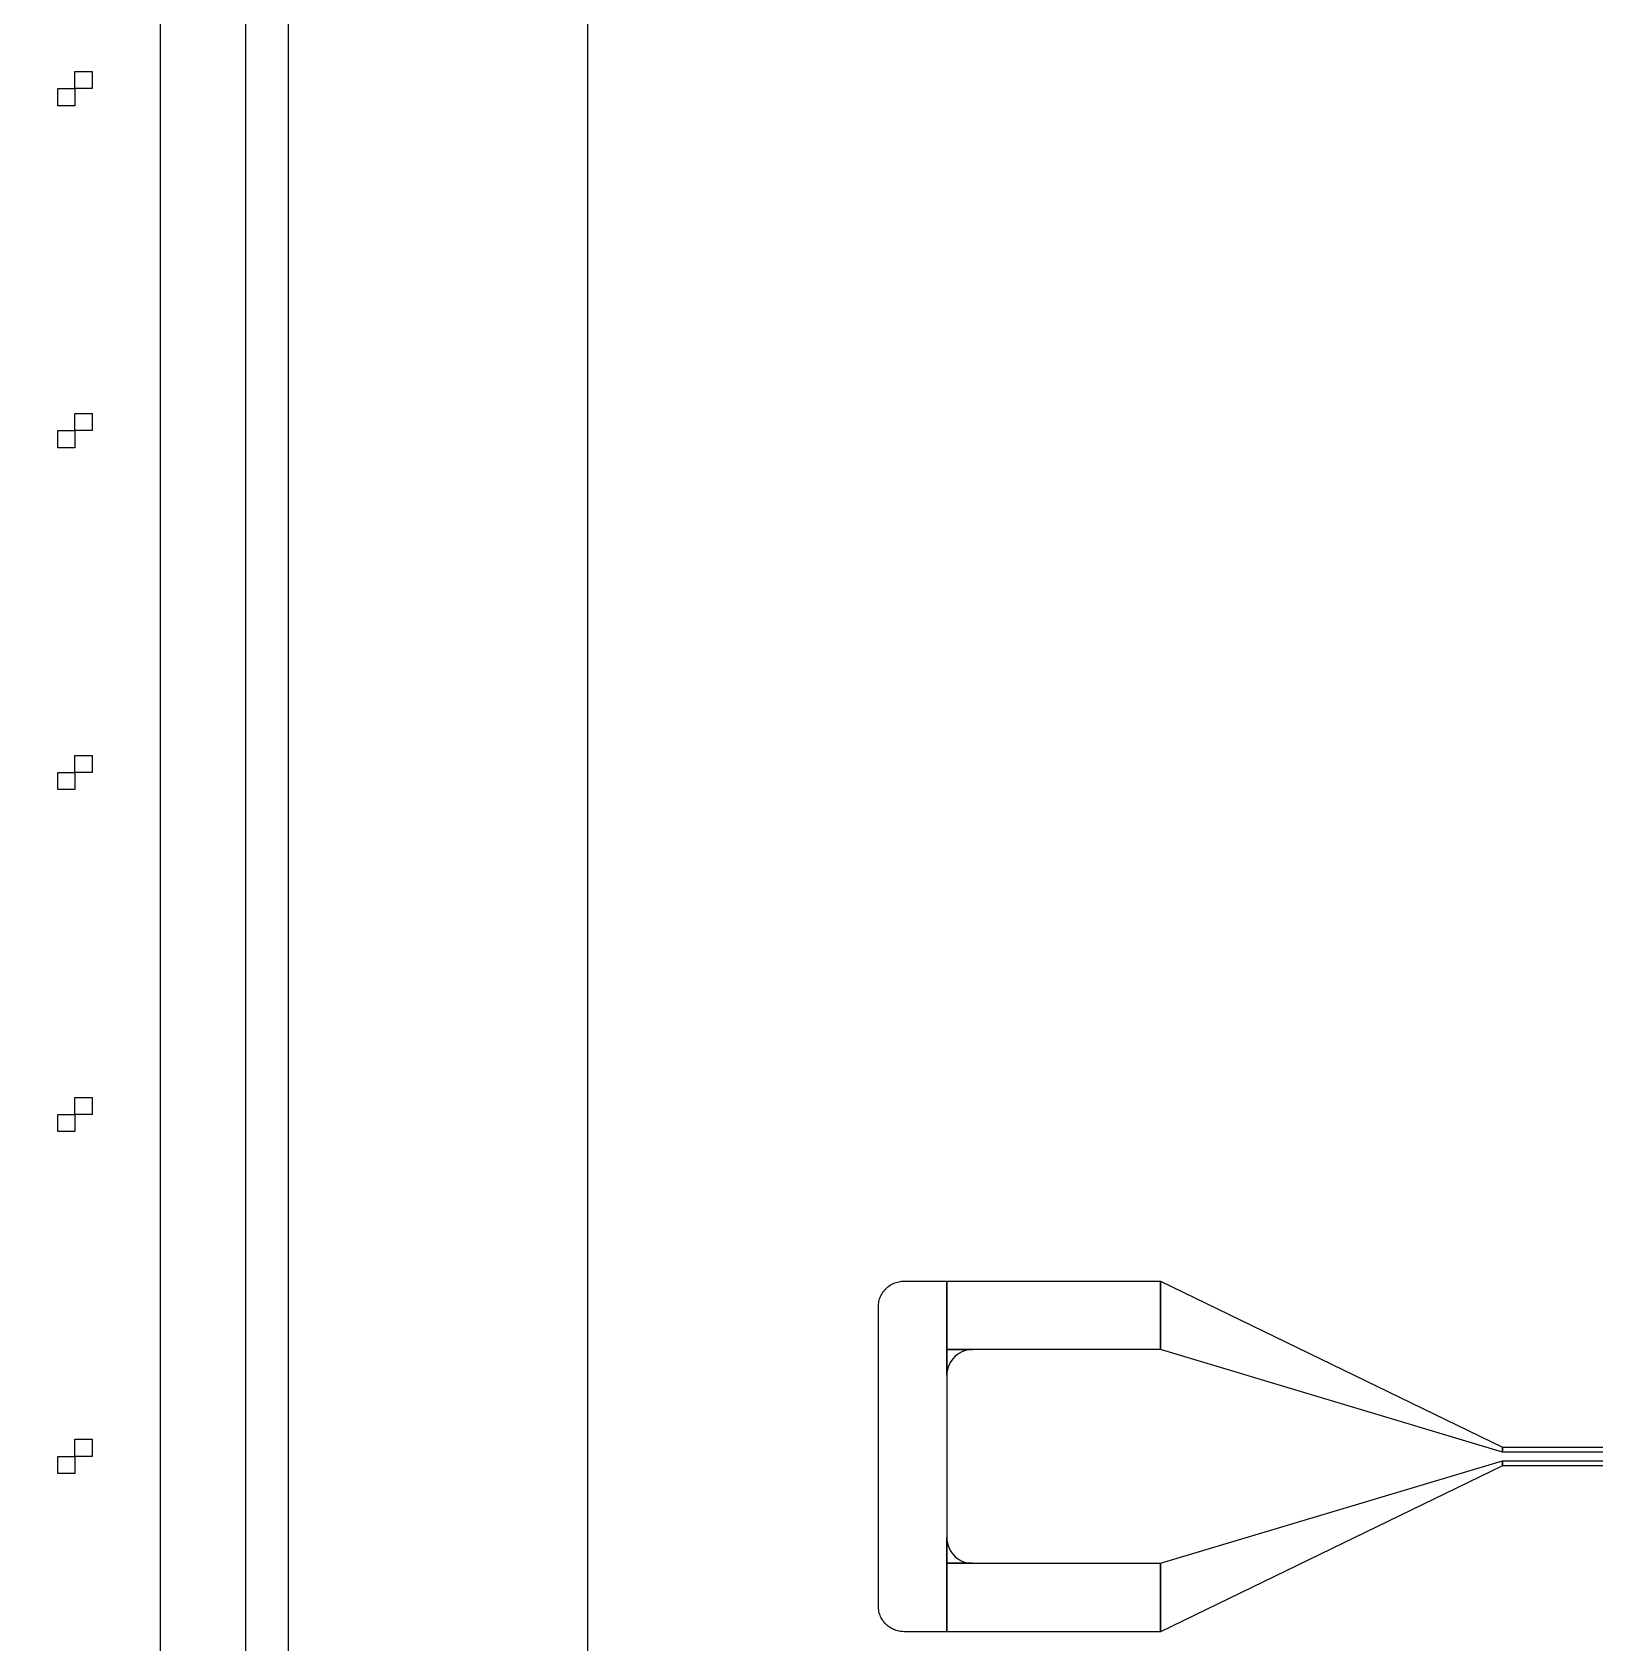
# Model space of a CAD drawing. Extents: x -50000 to 50000, y -50000 to 50000.
# Drawn here: x -14450 to -12622, y -39818 to -37934 of the extents above; entities that cross this region are included whole.
import ezdxf

# ---------------------------------------------------------------- set-up
doc = ezdxf.new("R2010")
doc.units = 0
for name, color, linetype in [('BASEMETAL3', 16, 'CONTINUOUS'), ('FRAME', 14, 'CONTINUOUS'), ('XOR', 5, 'CONTINUOUS'), ('XOR4', 17, 'CONTINUOUS')]:
    doc.layers.add(name, color=color, linetype=linetype)

# ---------------------------------------------------------------- blocks, each defined once
blk = doc.blocks.new('CHIP_RESONATOR')
at = {"layer": 'BASEMETAL3'}
blk.add_lwpolyline([(150, 1000), (150, 6000), (6850, 6000), (6850, 1000)], close=True, dxfattribs=at)
at = {"layer": 'FRAME'}
for points in [[(0, 0), (0, 7000), (7000, 7000), (7000, 0)], [(500, 500), (500, 6500), (6500, 6500), (6500, 500)]]:
    blk.add_lwpolyline(points, close=True, dxfattribs=at)
at = {"layer": 'XOR'}
blk.add_lwpolyline([(100, 100), (100, 6900), (6900, 6900), (6900, 100)], close=True, dxfattribs=at)
at = {"layer": 'XOR4'}
for points in [[(870, 3295), (868.43, 3295.041), (866.864, 3295.164), (865.307, 3295.369), (863.763, 3295.656), (862.235, 3296.022), (860.729, 3296.468), (859.249, 3296.993), (857.798, 3297.594), (856.38, 3298.27), (855, 3299.019), (853.661, 3299.84), (852.366, 3300.729), (851.12, 3301.686), (849.926, 3302.706), (848.787, 3303.787), (847.706, 3304.926), (846.686, 3306.12), (845.729, 3307.366), (844.84, 3308.661), (844.019, 3310), (843.27, 3311.38), (842.594, 3312.798), (841.993, 3314.249), (841.468, 3315.729), (841.022, 3317.235), (840.656, 3318.763), (840.369, 3320.307), (840.164, 3321.864), (840.041, 3323.43), (840, 3325), (840, 3675), (840.041, 3676.57), (840.164, 3678.136), (840.369, 3679.693), (840.656, 3681.237), (841.022, 3682.765), (841.468, 3684.271), (841.993, 3685.751), (842.594, 3687.202), (843.27, 3688.62), (844.019, 3690), (844.84, 3691.339), (845.729, 3692.634), (846.686, 3693.88), (847.706, 3695.074), (848.787, 3696.213), (849.926, 3697.294), (851.12, 3698.314), (852.366, 3699.271), (853.661, 3700.16), (855, 3700.981), (856.38, 3701.73), (857.798, 3702.406), (859.249, 3703.007), (860.729, 3703.532), (862.235, 3703.978), (863.763, 3704.344), (865.307, 3704.631), (866.864, 3704.836), (868.43, 3704.959), (870, 3705), (920, 3705), (920, 3295)], [(920, 3625), (920, 3705), (1170, 3705), (1170, 3625)], [(1570, 3505), (1170, 3625), (1170, 3705), (1570, 3511)], [(920, 3595), (920, 3625), (950, 3625), (946.864, 3624.836), (943.763, 3624.344), (940.729, 3623.532), (937.798, 3622.406), (935, 3620.981), (932.366, 3619.271), (929.926, 3617.294), (927.706, 3615.074), (925.729, 3612.634), (924.019, 3610), (922.594, 3607.202), (921.468, 3604.271), (920.656, 3601.237), (920.164, 3598.136)], [(1570, 3505), (1570, 3511), (5430, 3511), (5430, 3505)], [(1170, 3295), (1170, 3375), (1570, 3495), (1570, 3489)], [(1570, 3489), (1570, 3495), (5430, 3495), (5430, 3489)], [(920, 3375), (920, 3405), (920.164, 3401.864), (920.656, 3398.763), (921.468, 3395.729), (922.594, 3392.798), (924.019, 3390), (925.729, 3387.366), (927.706, 3384.926), (929.926, 3382.706), (932.366, 3380.729), (935, 3379.019), (937.798, 3377.594), (940.729, 3376.468), (943.763, 3375.656), (946.864, 3375.164), (950, 3375)], [(920, 3295), (920, 3375), (1170, 3375), (1170, 3295)]]:
    blk.add_lwpolyline(points, close=True, dxfattribs=at)
blk = doc.blocks.new('DICINGBORDER')
at = {"layer": 'XOR'}
for points in [[(0, 5200), (0, 5220), (20, 5220), (20, 5200)], [(7180, 5180), (7180, 5200), (7200, 5200), (7200, 5180)], [(0, 4800), (0, 4820), (20, 4820), (20, 4800)], [(7180, 4780), (7180, 4800), (7200, 4800), (7200, 4780)], [(0, 4400), (0, 4420), (20, 4420), (20, 4400)], [(7180, 4380), (7180, 4400), (7200, 4400), (7200, 4380)], [(0, 4000), (0, 4020), (20, 4020), (20, 4000)], [(7180, 3980), (7180, 4000), (7200, 4000), (7200, 3980)], [(0, 3600), (0, 3620), (20, 3620), (20, 3600)], [(7180, 3580), (7180, 3600), (7200, 3600), (7200, 3580)]]:
    blk.add_lwpolyline(points, close=True, dxfattribs=at)

msp = doc.modelspace()

# ---------------------------------------------------------------- linework, layer by layer
at = {"layer": 'FRAME'}
for radius in [50000, 49000]:
    msp.add_circle((0, 0), radius, dxfattribs=at)

# ---------------------------------------------------------------- block references
for name, p in [('DICINGBORDER', (-21600, -43200)), ('DICINGBORDER', (-14400, -43200)), ('CHIP_RESONATOR', (-14300, -43100))]:
    msp.add_blockref(name, p)

doc.saveas('drawing.dxf')
